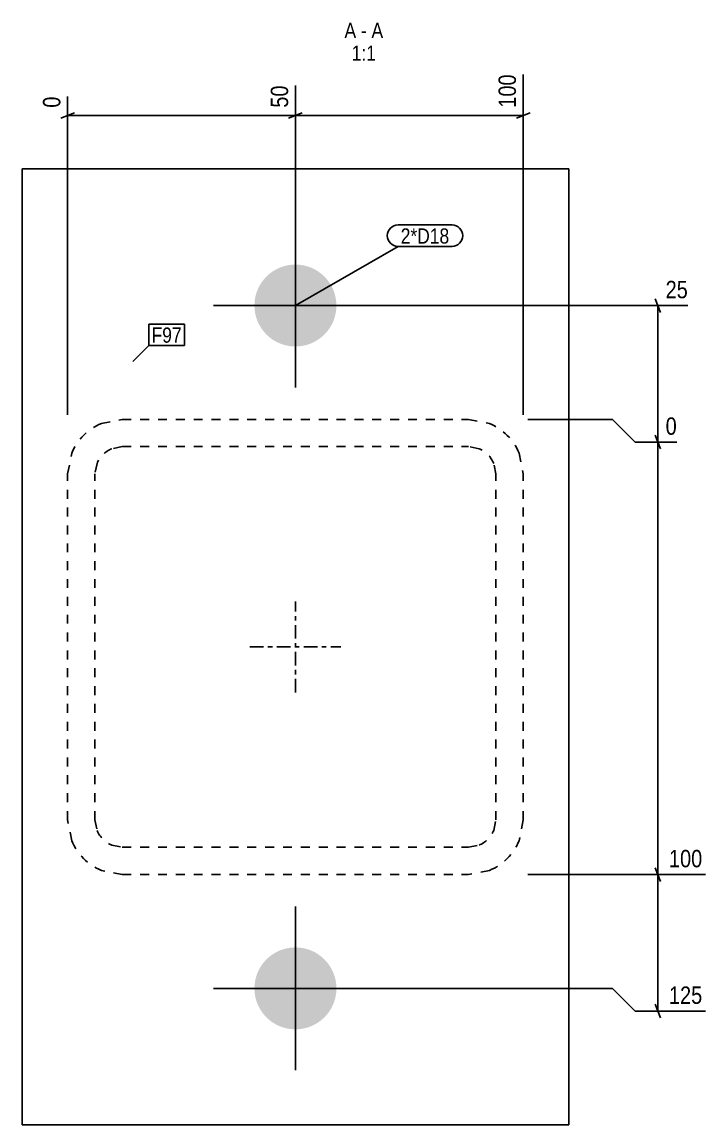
# Model space of a CAD drawing. Header units: millimetres. Extents: x -30 to 24058, y 2 to 931.
# Drawn here: x 16046.1 to 16196.2, y 2.4 to 244.7 of the extents above; entities that cross this region are included whole.
import ezdxf

# ---------------------------------------------------------------- set-up
doc = ezdxf.new("R2010")
doc.units = ezdxf.units.MM
doc.linetypes.add('DXK_LINE_DOT2', pattern=[3.9198, 1.9599, -1.9599])
doc.linetypes.add('DXK_LINE_DOT3', pattern=[5.9187, 2.979, -0.9799, 0.9799, -0.9799])
for name, color, linetype in [('MÅLSÆTNING', 7, 'Continuous'), ('STÅL', 7, 'Continuous'), ('TEKST', 7, 'Continuous')]:
    doc.layers.add(name, color=color, linetype=linetype)
doc.styles.add('Arial Narrow', font='ARIALN.TTF', dxfattribs={"height": 0.2})

msp = doc.modelspace()

# ---------------------------------------------------------------- hatches: boundary and pattern name
at = {"layer": 'STÅL', "linetype": 'Continuous'}
for points in [[(16106.06, 173.4, -1), (16106.06, 191.4, -1)], [(16106.06, 23.4, -1), (16106.06, 41.4, -1)]]:
    msp.add_hatch(color=96, dxfattribs=at).paths.add_polyline_path(points)

# ---------------------------------------------------------------- linework, layer by layer
at = {"layer": 'MÅLSÆTNING', "color": 7, "linetype": 'Continuous'}
for p, q in [((16156.06, 158.4), (16156.06, 233.17)), ((16106.06, 183.4), (16106.06, 230.73)), ((16106.06, 183.4), (16106.06, 230.73)), ((16056.06, 158.4), (16056.06, 228.29)), ((16057.56, 224.76), (16054.56, 223.56)), ((16056.06, 224.16), (16106.06, 224.16)), ((16107.56, 224.76), (16104.56, 223.56)), ((16104.56, 223.56), (16107.56, 224.76)), ((16106.06, 224.16), (16156.06, 224.16)), ((16154.56, 223.56), (16157.56, 224.76)), ((16107.06, 182.4), (16192.2, 182.4)), ((16186.22, 180.9), (16185.02, 183.9)), ((16175.62, 157.4), (16157.06, 157.4)), ((16175.62, 157.4), (16157.06, 157.4)), ((16180.62, 152.4), (16175.62, 157.4)), ((16180.62, 152.4), (16175.62, 157.4)), ((16186.22, 150.9), (16185.02, 153.9)), ((16189.76, 152.4), (16180.62, 152.4)), ((16185.62, 57.4), (16185.62, 152.4)), ((16186.22, 55.9), (16185.02, 58.9)), ((16157.06, 57.4), (16196.09, 57.4)), ((16185.62, 27.4), (16185.62, 57.4)), ((16175.62, 32.4), (16107.06, 32.4)), ((16180.62, 27.4), (16175.62, 32.4)), ((16196.09, 27.4), (16180.62, 27.4)), ((16185.02, 28.9), (16186.22, 25.9))]:
    msp.add_line(p, q, dxfattribs=at)
at = {"layer": 'STÅL', "color": 2, "linetype": 'Continuous'}
for p, q in [((16166.06, 212.4), (16046.06, 212.4)), ((16046.06, 212.4), (16046.06, 2.4)), ((16166.06, 212.4), (16166.06, 2.4)), ((16166.06, 2.4), (16046.06, 2.4))]:
    msp.add_line(p, q, dxfattribs=at)
at = {"layer": 'STÅL', "color": 96, "linetype": 'Continuous'}
for p, q in [((16106.06, 164.4), (16106.06, 200.4)), ((16124.06, 182.4), (16088.06, 182.4)), ((16106.06, 14.4), (16106.06, 50.4)), ((16124.06, 32.4), (16088.06, 32.4))]:
    msp.add_line(p, q, dxfattribs=at)
at = {"layer": 'STÅL', "color": 7, "linetype": 'DXK_LINE_DOT2'}
for p, q in [((16063.47, 156.49), (16068.06, 157.4)), ((16068.06, 157.4), (16144.06, 157.4)), ((16144.06, 157.4), (16148.65, 156.49)), ((16068.06, 151.4), (16065.77, 150.94)), ((16068.06, 151.4), (16144.06, 151.4)), ((16146.36, 150.94), (16144.06, 151.4)), ((16056.06, 145.4), (16056.98, 149.99)), ((16155.15, 149.99), (16156.06, 145.4)), ((16056.06, 69.4), (16056.06, 145.4)), ((16062.52, 147.7), (16062.06, 145.4)), ((16062.06, 69.4), (16062.06, 145.4)), ((16150.06, 145.4), (16149.61, 147.7)), ((16150.06, 69.4), (16150.06, 145.4)), ((16156.06, 69.4), (16156.06, 145.4)), ((16056.98, 64.81), (16056.06, 69.4)), ((16062.06, 69.4), (16062.52, 67.1)), ((16149.61, 67.1), (16150.06, 69.4)), ((16156.06, 69.4), (16155.15, 64.81)), ((16065.77, 63.86), (16068.06, 63.4)), ((16068.06, 63.4), (16144.06, 63.4)), ((16144.06, 63.4), (16146.36, 63.86)), ((16068.06, 57.4), (16063.47, 58.31)), ((16148.65, 58.31), (16144.06, 57.4)), ((16068.06, 57.4), (16144.06, 57.4))]:
    msp.add_line(p, q, dxfattribs=at)
at = {"layer": 'STÅL', "color": 7, "linetype": 'DXK_LINE_DOT3'}
for p, q in [((16106.06, 97.4), (16106.06, 117.4)), ((16096.06, 107.4), (16116.06, 107.4))]:
    msp.add_line(p, q, dxfattribs=at)
at = {"layer": 'STÅL', "color": 7, "linetype": 'DXK_LINE_DOT2'}
for centre, radius, start, end in [((16068.06, 145.4), 12, 112.5, 157.5), ((16144.06, 145.4), 12, 22.5, 67.5), ((16068.06, 145.4), 6, 112.5, 157.5), ((16144.06, 145.4), 6, 22.5, 67.5), ((16068.06, 69.4), 6, 202.5, 247.5), ((16144.06, 69.4), 6, 292.5, 337.5), ((16068.06, 69.4), 12, 202.5, 247.5), ((16144.06, 69.4), 12, 292.5, 337.5)]:
    msp.add_arc(centre, radius, start, end, dxfattribs=at)

# ---------------------------------------------------------------- wipeouts: each hides what was drawn before it
at = {"color": 0, "linetype": 'Continuous'}
for points in [[(16119.39, 241.17), (16119.39, 244.67), (16116.83, 244.67), (16116.83, 241.17)], [(16123.74, 236.17), (16123.74, 239.67), (16118.41, 239.67), (16118.41, 236.17)]]:
    msp.add_wipeout(points, dxfattribs=at).dxf.layer = 'TEKST'
at = {"color": 0}
for points in [[(16139.84, 196), (16139.84, 199.5), (16129.18, 199.5), (16129.18, 196)], [(16081.1, 174.24), (16081.1, 177.74), (16074.49, 177.74), (16074.49, 174.24)]]:
    msp.add_wipeout(points, dxfattribs=at).dxf.layer = 'TEKST'

# ---------------------------------------------------------------- next in the draw order: texts
at = {"layer": 'TEKST', "color": 3, "linetype": 'Continuous', "style": 'Arial Narrow'}
msp.add_text('1:1', height=3.34, dxfattribs=at).set_placement((16118.41, 236.17))

# ---------------------------------------------------------------- next in the draw order: wipeouts: each hides what was drawn before it
at = {"color": 0, "linetype": 'Continuous'}
for points, layer in [([(16155.26, 233.97), (16149.66, 233.97), (16149.66, 225.06), (16155.26, 225.06)], 'MÅLSÆTNING'), ([(16105.26, 231.53), (16099.66, 231.53), (16099.66, 225.06), (16105.26, 225.06)], 'MÅLSÆTNING'), ([(16055.26, 229.09), (16049.66, 229.09), (16049.66, 225.06), (16055.26, 225.06)], 'MÅLSÆTNING'), ([(16190.56, 153.2), (16190.56, 158.8), (16186.52, 158.8), (16186.52, 153.2)], 'MÅLSÆTNING'), ([(16196.16, 58.2), (16196.16, 63.8), (16187.25, 63.8), (16187.25, 58.2)], 'MÅLSÆTNING'), ([(16196.16, 28.2), (16196.16, 33.8), (16187.25, 33.8), (16187.25, 28.2)], 'MÅLSÆTNING'), ([(16121.71, 241.17), (16121.71, 244.67), (16120.44, 244.67), (16120.44, 241.17)], 'TEKST')]:
    msp.add_wipeout(points, dxfattribs=at).dxf.layer = layer
at = {"color": 0}
for points in [[(16139.84, 196), (16139.84, 199.5), (16129.18, 199.5), (16129.18, 196)], [(16081.1, 174.24), (16081.1, 177.74), (16074.49, 177.74), (16074.49, 174.24)]]:
    msp.add_wipeout(points, dxfattribs=at).dxf.layer = 'TEKST'

# ---------------------------------------------------------------- next in the draw order: linework, layer by layer
at = {"layer": 'MÅLSÆTNING', "color": 7, "linetype": 'Continuous'}
for p, q in [((16185.62, 152.4), (16185.62, 182.4)), ((16185.02, 153.9), (16186.22, 150.9)), ((16189.76, 152.4), (16180.62, 152.4)), ((16185.02, 58.9), (16186.22, 55.9)), ((16157.06, 57.4), (16196.09, 57.4))]:
    msp.add_line(p, q, dxfattribs=at)
at = {"layer": 'TEKST', "color": 7, "linetype": 'Continuous'}
for p, q in [((16128.58, 200.1), (16140.44, 200.1)), ((16106.06, 182.4), (16128.58, 195.4)), ((16128.58, 195.4), (16140.44, 195.4)), ((16073.89, 178.34), (16081.7, 178.34)), ((16073.89, 173.64), (16073.89, 178.34)), ((16081.7, 173.64), (16081.7, 178.34)), ((16070.36, 170.11), (16073.89, 173.64)), ((16073.89, 173.64), (16081.7, 173.64))]:
    msp.add_line(p, q, dxfattribs=at)
for centre, start, end in [((16128.58, 197.75), 90, 270), ((16140.44, 197.75), 270, 90)]:
    msp.add_arc(centre, 2.35, start, end, dxfattribs=at)

# ---------------------------------------------------------------- next in the draw order: texts
at = {"layer": 'MÅLSÆTNING', "color": 3, "linetype": 'Continuous', "style": 'Arial Narrow'}
for s, height, p in [('100', 3.818, (16154.46, 225.86)), ('50', 3.818, (16104.46, 225.86)), ('0', 3.82, (16054.46, 225.86))]:
    msp.add_text(s, height=height, rotation=90.0002, dxfattribs=at).set_placement(p)
for s, height, p in [('0', 3.82, (16187.32, 154)), ('100', 3.818, (16188.05, 59)), ('125', 3.818, (16188.05, 29))]:
    msp.add_text(s, height=height, dxfattribs=at).set_placement(p)
at = {"layer": 'TEKST', "color": 3, "linetype": 'Continuous', "style": 'Arial Narrow'}
for s, p in [('A', (16116.83, 241.17)), ('-', (16120.44, 241.17))]:
    msp.add_text(s, height=3.34, dxfattribs=at).set_placement(p)
at = {"layer": 'TEKST', "color": 3, "style": 'Arial Narrow'}
for s, p in [('2*D18', (16129.18, 196)), ('F97', (16074.49, 174.24))]:
    msp.add_text(s, height=3.34, dxfattribs=at).set_placement(p)

# ---------------------------------------------------------------- next in the draw order: wipeouts: each hides what was drawn before it
at = {"color": 0, "linetype": 'Continuous'}
msp.add_wipeout([(16125.32, 241.17), (16125.32, 244.67), (16122.76, 244.67), (16122.76, 241.17)], dxfattribs=at).dxf.layer = 'TEKST'

# ---------------------------------------------------------------- next in the draw order: texts
at = {"layer": 'TEKST', "color": 3, "linetype": 'Continuous', "style": 'Arial Narrow'}
msp.add_text('A', height=3.34, dxfattribs=at).set_placement((16122.76, 241.17))

# ---------------------------------------------------------------- next in the draw order: wipeouts: each hides what was drawn before it
at = {"color": 0, "linetype": 'Continuous'}
msp.add_wipeout([(16193, 183.2), (16193, 188.8), (16186.52, 188.8), (16186.52, 183.2)], dxfattribs=at).dxf.layer = 'MÅLSÆTNING'

# ---------------------------------------------------------------- next in the draw order: texts
at = {"layer": 'MÅLSÆTNING', "color": 3, "linetype": 'Continuous', "style": 'Arial Narrow'}
msp.add_text('25', height=3.818, dxfattribs=at).set_placement((16187.32, 184))

doc.saveas('drawing.dxf')
